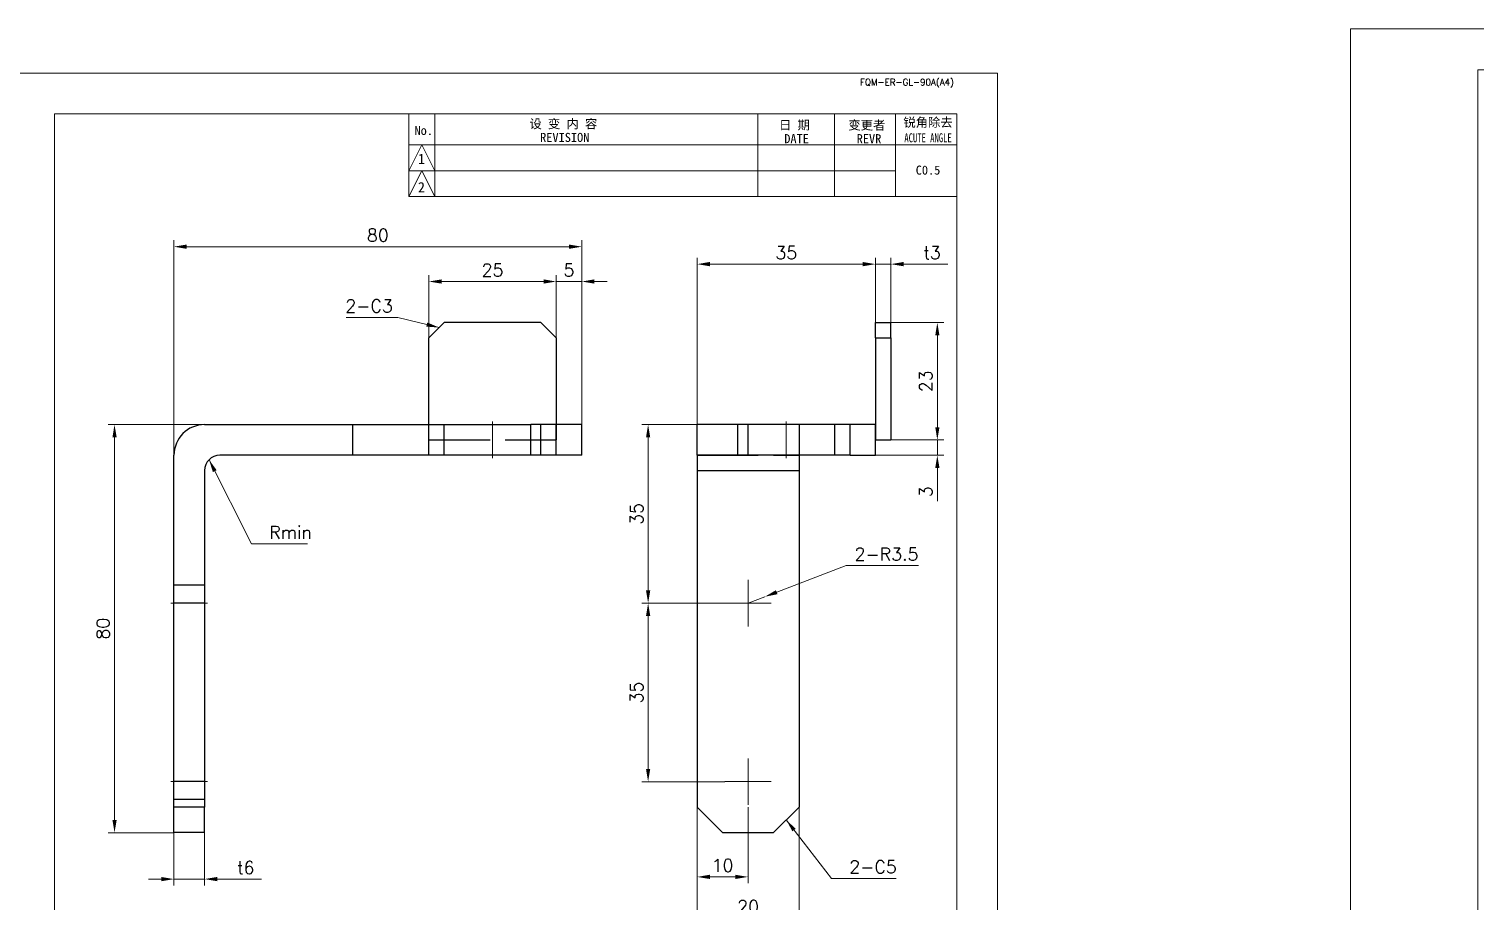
# Model space of a CAD drawing. Header units: millimetres. Extents: x -162325 to -83245, y 277409 to 326486.
# Drawn here: x -159679.3 to -159395.6, y 298474.6 to 298645.6 of the extents above; entities that cross this region are included whole.
import ezdxf
from ezdxf.enums import TextEntityAlignment as Align

# ---------------------------------------------------------------- set-up
doc = ezdxf.new("R2010")
doc.units = ezdxf.units.MM
for name, pattern in [('CENTER2', [28.575, 19.05, -3.175, 3.175, -3.175]), ('DASHDOT', [18.5, 12, -3, 0.5, -3]), ('DASHED', [15, 12, -3]), ('DASHED2', [9.525, 6.35, -3.175])]:
    doc.linetypes.add(name, pattern=pattern)
for name, color, linetype, lineweight in [('A4', 3, 'Continuous', 20), ('中心线', 2, 'CENTER2', 13), ('图框', 7, 'Continuous', 20), ('尺寸线', 3, 'Continuous', 13), ('虚线', 2, 'DASHED2', 25)]:
    doc.layers.add(name, color=color, linetype=linetype, lineweight=lineweight)
doc.styles.add('CH-1', font='')
doc.styles.get("Standard").update_dxf_attribs({"font": 'txt', "bigfont": 'gbcbig.shx'})
doc.styles.get('CH-1').set_extended_font_data('SimSun')
doc.dimstyles.new('副本01', dxfattribs={"dimtxt": 2.5, "dimasz": 2.5, "dimexe": 1.25, "dimexo": 0, "dimgap": 1, "dimtad": 1, "dimdsep": 46, "dimtxsty": 'Standard', "dimcen": 1, "dimclrd": 3, "dimclre": 3, "dimclrt": 1, "dimadec": 1, "dimazin": 2, "dimtfac": 1, "dimtmove": 0, "dimatfit": 3, "dimfxl": 0, "dimtolj": 1, "dimlwd": -1, "dimlwe": -1, "dimarcsym": 0})
doc.dimstyles.new('副本01$0', dxfattribs={"dimtxt": 2.5, "dimasz": 2.5, "dimexe": 1.25, "dimexo": 0, "dimgap": 1, "dimtad": 1, "dimdsep": 46, "dimtxsty": 'Standard', "dimcen": 1, "dimclrd": 3, "dimclre": 3, "dimclrt": 1, "dimadec": 1, "dimazin": 2, "dimtfac": 1, "dimtmove": 0, "dimatfit": 3, "dimfxl": 0, "dimtolj": 1, "dimlwd": -1, "dimlwe": -1, "dimarcsym": 0})
doc.dimstyles.new('副本01$4', dxfattribs={"dimtxt": 2.5, "dimasz": 2.5, "dimexe": 1.25, "dimexo": 0, "dimgap": 1, "dimtad": 1, "dimtih": 1, "dimtoh": 1, "dimdsep": 46, "dimtxsty": 'Standard', "dimcen": 1, "dimclrd": 3, "dimclre": 3, "dimclrt": 1, "dimadec": 1, "dimazin": 2, "dimtfac": 1, "dimtmove": 0, "dimatfit": 3, "dimfxl": 0, "dimtolj": 1, "dimlwd": -1, "dimlwe": -1, "dimarcsym": 0})

# ---------------------------------------------------------------- blocks, each defined once
blk = doc.blocks.new('1比1 竖框')
at = {"layer": '图框'}
for p, q in [((0, 0), (0, 297)), ((0, 297), (210, 297)), ((178, 297), (202, 297)), ((210, 297), (210, 0)), ((25, 289), (202, 289)), ((25, 10), (25, 289)), ((25, 272.79), (25, 289)), ((94.55, 272.79), (94.55, 289)), ((99.62, 289), (99.62, 272.79)), ((163, 289), (163, 272.79)), ((163, 289), (163, 272.79)), ((163, 289), (163, 272.79)), ((163, 289), (163, 272.79)), ((163, 289), (163, 272.79)), ((178, 289), (178, 272.79)), ((178, 289), (178, 272.79)), ((178, 289), (178, 272.79)), ((178, 289), (178, 272.79)), ((178, 289), (178, 272.79)), ((178, 289), (202, 289)), ((178, 289), (202, 289)), ((178, 289), (202, 289)), ((178, 289), (202, 289)), ((202, 289), (178, 289)), ((190, 289), (190, 272.79)), ((190, 289), (190, 272.79)), ((190, 289), (190, 272.79)), ((190, 289), (190, 272.79)), ((190, 289), (190, 272.79)), ((202, 289), (202, 10)), ((94.55, 277.86), (97.09, 282.93)), ((94.55, 282.93), (190, 282.93)), ((94.55, 282.93), (190, 282.93)), ((94.55, 282.93), (190, 282.93)), ((94.55, 282.93), (190, 282.93)), ((97.09, 282.93), (99.62, 277.86)), ((190, 282.93), (202, 282.93)), ((190, 282.93), (202, 282.93)), ((190, 282.93), (202, 282.93)), ((190, 282.93), (202, 282.93)), ((94.55, 272.79), (97.09, 277.86)), ((94.55, 277.86), (190, 277.86)), ((94.55, 277.86), (190, 277.86)), ((94.55, 277.86), (190, 277.86)), ((94.55, 277.86), (190, 277.86)), ((97.09, 277.86), (99.62, 272.79)), ((94.55, 272.79), (202, 272.79)), ((202, 272.79), (94.55, 272.79)), ((94.55, 272.79), (202, 272.79)), ((94.55, 272.79), (202, 272.79))]:
    blk.add_line(p, q, dxfattribs=at)
at = {"layer": '图框', "style": 'CH-1'}
for s, height, p in [('No.', 1.775, (97.45, 285.73)), ('设 变 内 容', 1.775, (124.84, 287.09)), ('日 期', 1.775, (170.17, 286.84)), ('变更者', 1.775, (184.38, 286.84)), ('锐角除去', 1.775, (196.38, 287.37)), ('REVISION', 1.775, (125.11, 284.38)), ('DATE', 1.775, (170.59, 284.13)), ('REVR', 1.775, (184.8, 284.13)), ('1', 2.03, (97, 280.16)), ('C0.5', 1.775, (196.38, 277.97)), ('2', 2.03, (97, 274.61))]:
    blk.add_text(s, height=height, dxfattribs=at).set_placement(p, align=Align.MIDDLE)
at = {"layer": '图框', "style": 'CH-1', "width": 0.7}
blk.add_text('ACUTE ANGLE', height=1.7746, dxfattribs=at).set_placement((196.38, 284.31), align=Align.MIDDLE)
at = {"layer": '图框', "insert": (192.25, 295), "char_height": 1.25, "width": 39, "attachment_point": 5}
blk.add_mtext('{\\Ftxt,@extfont2|c134;FQM-ER-GL-90A(A4)}', dxfattribs=at)
blk = doc.blocks.new('*D220')
at = {"layer": 'Defpoints', "color": 0, "transparency": 16777216}
for p in [(-159662.52, 298567.99), (-159644.86, 298567.99), (-159650.86, 298487.99)]:
    blk.add_point(p, dxfattribs=at)
at = {"layer": '尺寸线', "color": 3, "transparency": 16777216}
for p, q in [((-159644.86, 298567.99), (-159663.77, 298567.99)), ((-159662.52, 298490.49), (-159662.52, 298565.49)), ((-159650.86, 298487.99), (-159663.77, 298487.99))]:
    blk.add_line(p, q, dxfattribs=at)
for points in [[(-159662.93, 298565.49), (-159662.1, 298565.49), (-159662.52, 298567.99)], [(-159662.93, 298490.49), (-159662.1, 298490.49), (-159662.52, 298487.99)]]:
    blk.add_solid(points, dxfattribs=at)
at = {"layer": '尺寸线', "color": 1, "transparency": 16777216, "insert": (-159664.77, 298527.99), "char_height": 2.5, "attachment_point": 5, "rotation": 90}
blk.add_mtext('\\A1;80', dxfattribs=at)
blk = doc.blocks.new('*D221')
at = {"layer": 'Defpoints', "color": 0, "transparency": 16777216}
for p in [(-159570.86, 298602.88), (-159570.86, 298567.99), (-159650.86, 298561.99)]:
    blk.add_point(p, dxfattribs=at)
at = {"layer": '尺寸线', "color": 3, "transparency": 16777216}
for p, q in [((-159650.86, 298561.99), (-159650.86, 298604.13)), ((-159570.86, 298567.99), (-159570.86, 298604.13)), ((-159648.36, 298602.88), (-159573.36, 298602.88))]:
    blk.add_line(p, q, dxfattribs=at)
for points in [[(-159648.36, 298603.3), (-159648.36, 298602.46), (-159650.86, 298602.88)], [(-159573.36, 298603.3), (-159573.36, 298602.46), (-159570.86, 298602.88)]]:
    blk.add_solid(points, dxfattribs=at)
at = {"layer": '尺寸线', "color": 1, "transparency": 16777216, "insert": (-159610.86, 298605.13), "char_height": 2.5, "attachment_point": 5}
blk.add_mtext('\\A1;80', dxfattribs=at)
blk = doc.blocks.new('*D222')
at = {"layer": 'Defpoints', "color": 0, "transparency": 16777216}
for p in [(-159650.86, 298487.99), (-159644.86, 298487.99), (-159644.86, 298478.89)]:
    blk.add_point(p, dxfattribs=at)
at = {"layer": '尺寸线', "color": 3, "transparency": 16777216}
for p, q in [((-159650.86, 298487.99), (-159650.86, 298477.64)), ((-159644.86, 298487.99), (-159644.86, 298477.64)), ((-159653.36, 298478.89), (-159655.86, 298478.89)), ((-159650.86, 298478.89), (-159644.86, 298478.89)), ((-159642.36, 298478.89), (-159633.69, 298478.89))]:
    blk.add_line(p, q, dxfattribs=at)
for points in [[(-159653.36, 298479.31), (-159653.36, 298478.47), (-159650.86, 298478.89)], [(-159642.36, 298479.31), (-159642.36, 298478.47), (-159644.86, 298478.89)]]:
    blk.add_solid(points, dxfattribs=at)
at = {"layer": '尺寸线', "color": 1, "transparency": 16777216, "insert": (-159636.77, 298481.14), "char_height": 2.5, "attachment_point": 5}
blk.add_mtext('\\A1;t6', dxfattribs=at)
blk = doc.blocks.new('*D223')
at = {"layer": 'Defpoints', "color": 0, "transparency": 16777216}
for p in [(-159570.86, 298596.05), (-159575.86, 298584.99), (-159570.86, 298567.99)]:
    blk.add_point(p, dxfattribs=at)
at = {"layer": '尺寸线', "color": 3, "transparency": 16777216}
for p, q in [((-159575.86, 298584.99), (-159575.86, 298597.3)), ((-159570.86, 298567.99), (-159570.86, 298597.3)), ((-159578.36, 298596.05), (-159580.86, 298596.05)), ((-159575.86, 298596.05), (-159570.86, 298596.05)), ((-159568.36, 298596.05), (-159565.86, 298596.05))]:
    blk.add_line(p, q, dxfattribs=at)
for points in [[(-159578.36, 298596.47), (-159578.36, 298595.64), (-159575.86, 298596.05)], [(-159568.36, 298596.47), (-159568.36, 298595.64), (-159570.86, 298596.05)]]:
    blk.add_solid(points, dxfattribs=at)
at = {"layer": '尺寸线', "color": 1, "transparency": 16777216, "insert": (-159573.36, 298598.3), "char_height": 2.5, "attachment_point": 5}
blk.add_mtext('\\A1;5', dxfattribs=at)
blk = doc.blocks.new('*D224')
at = {"layer": 'Defpoints', "color": 0, "transparency": 16777216}
for p in [(-159575.86, 298596.05), (-159600.86, 298584.99), (-159575.86, 298584.99)]:
    blk.add_point(p, dxfattribs=at)
at = {"layer": '尺寸线', "color": 3, "transparency": 16777216}
for p, q in [((-159600.86, 298584.99), (-159600.86, 298597.3)), ((-159575.86, 298584.99), (-159575.86, 298597.3)), ((-159598.36, 298596.05), (-159578.36, 298596.05))]:
    blk.add_line(p, q, dxfattribs=at)
for points in [[(-159598.36, 298596.47), (-159598.36, 298595.64), (-159600.86, 298596.05)], [(-159578.36, 298596.47), (-159578.36, 298595.64), (-159575.86, 298596.05)]]:
    blk.add_solid(points, dxfattribs=at)
at = {"layer": '尺寸线', "color": 1, "transparency": 16777216, "insert": (-159588.36, 298598.3), "char_height": 2.5, "attachment_point": 5}
blk.add_mtext('\\A1;25', dxfattribs=at)
blk = doc.blocks.new('*D225')
at = {"layer": 'Defpoints', "color": 0, "transparency": 16777216}
for p in [(-159510.23, 298564.99), (-159501.1, 298564.99), (-159513.23, 298561.99)]:
    blk.add_point(p, dxfattribs=at)
at = {"layer": '尺寸线', "color": 3, "transparency": 16777216}
for p, q in [((-159501.1, 298567.49), (-159501.1, 298569.99)), ((-159510.23, 298564.99), (-159499.85, 298564.99)), ((-159501.1, 298564.99), (-159501.1, 298561.99)), ((-159513.23, 298561.99), (-159499.85, 298561.99)), ((-159501.1, 298559.49), (-159501.1, 298552.99))]:
    blk.add_line(p, q, dxfattribs=at)
for points in [[(-159501.51, 298567.49), (-159500.68, 298567.49), (-159501.1, 298564.99)], [(-159501.51, 298559.49), (-159500.68, 298559.49), (-159501.1, 298561.99)]]:
    blk.add_solid(points, dxfattribs=at)
at = {"layer": '尺寸线', "color": 1, "transparency": 16777216, "insert": (-159503.35, 298554.82), "char_height": 2.5, "attachment_point": 5, "rotation": 90}
blk.add_mtext('\\A1;3', dxfattribs=at)
blk = doc.blocks.new('*D226')
at = {"layer": 'Defpoints', "color": 0, "transparency": 16777216}
for p in [(-159510.23, 298587.99), (-159501.1, 298587.99), (-159510.23, 298564.99)]:
    blk.add_point(p, dxfattribs=at)
at = {"layer": '尺寸线', "color": 3, "transparency": 16777216}
for p, q in [((-159510.23, 298587.99), (-159499.85, 298587.99)), ((-159501.1, 298567.49), (-159501.1, 298585.49)), ((-159510.23, 298564.99), (-159499.85, 298564.99))]:
    blk.add_line(p, q, dxfattribs=at)
for points in [[(-159501.51, 298585.49), (-159500.68, 298585.49), (-159501.1, 298587.99)], [(-159501.51, 298567.49), (-159500.68, 298567.49), (-159501.1, 298564.99)]]:
    blk.add_solid(points, dxfattribs=at)
at = {"layer": '尺寸线', "color": 1, "transparency": 16777216, "insert": (-159503.35, 298576.49), "char_height": 2.5, "attachment_point": 5, "rotation": 90}
blk.add_mtext('\\A1;23', dxfattribs=at)
blk = doc.blocks.new('*D227')
at = {"layer": 'Defpoints', "color": 0, "transparency": 16777216}
for p in [(-159510.23, 298599.46), (-159513.23, 298587.99), (-159510.23, 298587.99)]:
    blk.add_point(p, dxfattribs=at)
at = {"layer": '尺寸线', "color": 3, "transparency": 16777216}
for p, q in [((-159513.23, 298587.99), (-159513.23, 298600.71)), ((-159510.23, 298587.99), (-159510.23, 298600.71)), ((-159515.73, 298599.46), (-159518.23, 298599.46)), ((-159513.23, 298599.46), (-159510.23, 298599.46)), ((-159507.73, 298599.46), (-159499.06, 298599.46))]:
    blk.add_line(p, q, dxfattribs=at)
for points in [[(-159515.73, 298599.88), (-159515.73, 298599.04), (-159513.23, 298599.46)], [(-159507.73, 298599.88), (-159507.73, 298599.04), (-159510.23, 298599.46)]]:
    blk.add_solid(points, dxfattribs=at)
at = {"layer": '尺寸线', "color": 1, "transparency": 16777216, "insert": (-159502.14, 298601.71), "char_height": 2.5, "attachment_point": 5}
blk.add_mtext('\\A1;t3', dxfattribs=at)
blk = doc.blocks.new('*D228')
at = {"layer": 'Defpoints', "color": 0, "transparency": 16777216}
for p in [(-159513.23, 298599.46), (-159513.23, 298587.99), (-159548.23, 298567.99)]:
    blk.add_point(p, dxfattribs=at)
at = {"layer": '尺寸线', "color": 3, "transparency": 16777216}
for p, q in [((-159548.23, 298567.99), (-159548.23, 298600.71)), ((-159513.23, 298587.99), (-159513.23, 298600.71)), ((-159545.73, 298599.46), (-159515.73, 298599.46))]:
    blk.add_line(p, q, dxfattribs=at)
for points in [[(-159545.73, 298599.88), (-159545.73, 298599.04), (-159548.23, 298599.46)], [(-159515.73, 298599.88), (-159515.73, 298599.04), (-159513.23, 298599.46)]]:
    blk.add_solid(points, dxfattribs=at)
at = {"layer": '尺寸线', "color": 1, "transparency": 16777216, "insert": (-159530.73, 298601.71), "char_height": 2.5, "attachment_point": 5}
blk.add_mtext('\\A1;35', dxfattribs=at)
blk = doc.blocks.new('*D229')
at = {"layer": 'Defpoints', "color": 0, "transparency": 16777216}
for p in [(-159548.23, 298567.99), (-159557.84, 298532.99), (-159542.78, 298532.99)]:
    blk.add_point(p, dxfattribs=at)
at = {"layer": '尺寸线', "color": 3, "transparency": 16777216}
for p, q in [((-159548.23, 298567.99), (-159559.09, 298567.99)), ((-159557.84, 298565.49), (-159557.84, 298535.49)), ((-159542.78, 298532.99), (-159559.09, 298532.99))]:
    blk.add_line(p, q, dxfattribs=at)
for points in [[(-159558.25, 298565.49), (-159557.42, 298565.49), (-159557.84, 298567.99)], [(-159558.25, 298535.49), (-159557.42, 298535.49), (-159557.84, 298532.99)]]:
    blk.add_solid(points, dxfattribs=at)
at = {"layer": '尺寸线', "color": 1, "transparency": 16777216, "insert": (-159560.09, 298550.49), "char_height": 2.5, "attachment_point": 5, "rotation": 90}
blk.add_mtext('\\A1;35', dxfattribs=at)
blk = doc.blocks.new('*D230')
at = {"layer": 'Defpoints', "color": 0, "transparency": 16777216}
for p in [(-159542.78, 298532.99), (-159557.84, 298497.99), (-159542.78, 298497.99)]:
    blk.add_point(p, dxfattribs=at)
at = {"layer": '尺寸线', "color": 3, "transparency": 16777216}
for p, q in [((-159542.78, 298532.99), (-159559.09, 298532.99)), ((-159557.84, 298530.49), (-159557.84, 298500.49)), ((-159542.78, 298497.99), (-159559.09, 298497.99))]:
    blk.add_line(p, q, dxfattribs=at)
for points in [[(-159558.25, 298530.49), (-159557.42, 298530.49), (-159557.84, 298532.99)], [(-159558.25, 298500.49), (-159557.42, 298500.49), (-159557.84, 298497.99)]]:
    blk.add_solid(points, dxfattribs=at)
at = {"layer": '尺寸线', "color": 1, "transparency": 16777216, "insert": (-159560.09, 298515.49), "char_height": 2.5, "attachment_point": 5, "rotation": 90}
blk.add_mtext('\\A1;35', dxfattribs=at)
blk = doc.blocks.new('*D231')
at = {"layer": 'Defpoints', "color": 0, "transparency": 16777216}
for p in [(-159548.23, 298492.99), (-159528.23, 298492.99), (-159528.23, 298471.24)]:
    blk.add_point(p, dxfattribs=at)
at = {"layer": '尺寸线', "color": 3, "transparency": 16777216}
for p, q in [((-159548.23, 298492.99), (-159548.23, 298469.99)), ((-159528.23, 298492.99), (-159528.23, 298469.99)), ((-159545.73, 298471.24), (-159530.73, 298471.24))]:
    blk.add_line(p, q, dxfattribs=at)
for points in [[(-159545.73, 298471.66), (-159545.73, 298470.83), (-159548.23, 298471.24)], [(-159530.73, 298471.66), (-159530.73, 298470.83), (-159528.23, 298471.24)]]:
    blk.add_solid(points, dxfattribs=at)
at = {"layer": '尺寸线', "color": 1, "transparency": 16777216, "insert": (-159538.23, 298473.49), "char_height": 2.5, "attachment_point": 5}
blk.add_mtext('\\A1;20', dxfattribs=at)
blk = doc.blocks.new('*D232')
at = {"layer": 'Defpoints', "color": 0, "transparency": 16777216}
for p in [(-159548.23, 298492.99), (-159538.23, 298492.99), (-159538.23, 298479.32)]:
    blk.add_point(p, dxfattribs=at)
at = {"layer": '尺寸线', "color": 3, "transparency": 16777216}
for p, q in [((-159548.23, 298492.99), (-159548.23, 298478.07)), ((-159538.23, 298492.99), (-159538.23, 298478.07)), ((-159545.73, 298479.32), (-159540.73, 298479.32))]:
    blk.add_line(p, q, dxfattribs=at)
for points in [[(-159545.73, 298479.74), (-159545.73, 298478.91), (-159548.23, 298479.32)], [(-159540.73, 298479.74), (-159540.73, 298478.91), (-159538.23, 298479.32)]]:
    blk.add_solid(points, dxfattribs=at)
at = {"layer": '尺寸线', "color": 1, "transparency": 16777216, "insert": (-159543.23, 298481.57), "char_height": 2.5, "attachment_point": 5}
blk.add_mtext('\\A1;10', dxfattribs=at)
blk = doc.blocks.new('*D233')
at = {"layer": 'Defpoints', "color": 0, "transparency": 16777216}
for p in [(-159538.23, 298532.99), (-159534.96, 298534.24)]:
    blk.add_point(p, dxfattribs=at)
at = {"layer": '尺寸线', "color": 3, "transparency": 16777216}
for p, q in [((-159519, 298540.35), (-159532.62, 298535.14)), ((-159504.82, 298540.35), (-159519, 298540.35)), ((-159538.23, 298532.99), (-159534.96, 298534.24))]:
    blk.add_line(p, q, dxfattribs=at)
blk.add_solid([(-159532.77, 298535.53), (-159532.47, 298534.75), (-159534.96, 298534.24)], dxfattribs=at)
at = {"layer": '尺寸线', "color": 1, "transparency": 16777216, "insert": (-159511.07, 298542.6), "char_height": 2.5, "attachment_point": 5}
blk.add_mtext('\\A1;2-R3.5', dxfattribs=at)

msp = doc.modelspace()

# ---------------------------------------------------------------- linework, layer by layer
at = {"color": 7}
for p, q in [((-159600.856, 298584.994), (-159597.856, 298587.994)), ((-159578.856, 298587.994), (-159597.856, 298587.994)), ((-159575.856, 298584.994), (-159578.856, 298587.994)), ((-159513.227, 298587.994), (-159510.227, 298587.994)), ((-159513.227, 298584.994), (-159513.227, 298587.994)), ((-159510.227, 298584.994), (-159510.227, 298587.994)), ((-159600.856, 298567.994), (-159600.856, 298584.994)), ((-159575.856, 298584.994), (-159575.856, 298567.994)), ((-159513.227, 298584.994), (-159513.227, 298564.994)), ((-159513.227, 298584.994), (-159510.227, 298584.994)), ((-159510.227, 298584.994), (-159510.227, 298564.994)), ((-159644.856, 298567.994), (-159580.856, 298567.994)), ((-159570.856, 298567.994), (-159580.856, 298567.994)), ((-159580.856, 298561.994), (-159580.856, 298567.994)), ((-159570.856, 298561.994), (-159570.856, 298567.994)), ((-159538.227, 298567.994), (-159548.227, 298567.994)), ((-159548.227, 298561.994), (-159548.227, 298567.994)), ((-159538.227, 298561.994), (-159538.227, 298567.994)), ((-159518.227, 298567.994), (-159538.227, 298567.994)), ((-159518.227, 298561.994), (-159518.227, 298567.994)), ((-159513.227, 298567.994), (-159518.227, 298567.994)), ((-159513.227, 298561.994), (-159513.227, 298567.994)), ((-159513.227, 298564.994), (-159510.227, 298564.994)), ((-159650.856, 298492.994), (-159650.856, 298561.994)), ((-159580.856, 298561.994), (-159641.856, 298561.994)), ((-159570.856, 298561.994), (-159580.856, 298561.994)), ((-159548.227, 298561.994), (-159548.227, 298558.994)), ((-159538.227, 298561.994), (-159548.227, 298561.994)), ((-159518.227, 298561.994), (-159538.227, 298561.994)), ((-159528.227, 298561.994), (-159528.227, 298558.994)), ((-159518.227, 298561.994), (-159513.227, 298561.994)), ((-159644.856, 298558.994), (-159644.856, 298492.994)), ((-159548.227, 298558.994), (-159528.227, 298558.994)), ((-159548.227, 298558.994), (-159548.227, 298492.994)), ((-159528.227, 298558.994), (-159528.227, 298492.994)), ((-159644.856, 298492.994), (-159650.856, 298492.994)), ((-159650.856, 298487.994), (-159650.856, 298492.994)), ((-159644.856, 298487.994), (-159644.856, 298492.994)), ((-159543.227, 298487.994), (-159548.227, 298492.994)), ((-159528.227, 298492.994), (-159533.227, 298487.994)), ((-159644.856, 298487.994), (-159650.856, 298487.994)), ((-159543.227, 298487.994), (-159533.227, 298487.994))]:
    msp.add_line(p, q, dxfattribs=at)
for centre, radius in [((-159644.856, 298561.994), 6), ((-159641.856, 298558.994), 3)]:
    msp.add_arc(centre, radius, 90, 180, dxfattribs=at)
at = {"layer": 'A4'}
for points in [[(-159420.074, 298645.572), (-159210.074, 298645.572), (-159210.074, 298348.572), (-159420.074, 298348.572)], [(-159699.306, 298636.925), (-159489.306, 298636.925), (-159489.306, 298339.925), (-159699.306, 298339.925)]]:
    msp.add_lwpolyline(points, close=True, dxfattribs=at)
at = {"layer": '中心线', "linetype": 'DASHDOT'}
for p, q in [((-159588.356, 298561.394), (-159588.356, 298568.594)), ((-159530.727, 298561.394), (-159530.727, 298568.594)), ((-159538.227, 298537.544), (-159538.227, 298528.444)), ((-159644.256, 298532.994), (-159651.456, 298532.994)), ((-159533.677, 298532.994), (-159542.777, 298532.994)), ((-159538.227, 298502.544), (-159538.227, 298493.444)), ((-159644.256, 298497.994), (-159651.456, 298497.994)), ((-159533.677, 298497.994), (-159542.777, 298497.994))]:
    msp.add_line(p, q, dxfattribs=at)
at = {"layer": '虚线', "linetype": 'DASHED'}
for p, q in [((-159513.227, 298584.994), (-159510.227, 298584.994)), ((-159615.856, 298567.994), (-159615.856, 298561.994)), ((-159600.856, 298561.994), (-159600.856, 298567.994)), ((-159600.856, 298564.994), (-159600.856, 298567.994)), ((-159597.856, 298561.994), (-159597.856, 298567.994)), ((-159578.856, 298561.994), (-159578.856, 298567.994)), ((-159575.856, 298561.994), (-159575.856, 298567.994)), ((-159575.856, 298567.994), (-159575.856, 298564.994)), ((-159540.227, 298561.994), (-159540.227, 298567.994)), ((-159528.227, 298567.994), (-159528.227, 298561.994)), ((-159521.227, 298561.994), (-159521.227, 298567.994)), ((-159600.856, 298564.994), (-159575.856, 298564.994)), ((-159548.227, 298561.994), (-159528.227, 298561.994)), ((-159644.856, 298536.494), (-159650.856, 298536.494)), ((-159644.856, 298532.994), (-159650.856, 298532.994)), ((-159644.856, 298532.994), (-159650.856, 298532.994)), ((-159644.856, 298497.994), (-159650.856, 298497.994)), ((-159644.856, 298497.994), (-159650.856, 298497.994)), ((-159644.856, 298494.494), (-159650.856, 298494.494)), ((-159644.856, 298492.994), (-159650.856, 298492.994))]:
    msp.add_line(p, q, dxfattribs=at)

# ---------------------------------------------------------------- block references
at = {"layer": '图框'}
for p in [(-159420.074, 298348.572), (-159699.306, 298339.925)]:
    msp.add_blockref('1比1 竖框', p, dxfattribs=at)

# ---------------------------------------------------------------- texts
at = {"layer": '尺寸线', "color": 1, "char_height": 2.5}
for s, insert, attachment_point in [('2-C3', (-159607.913, 298590.005), 9), ('Rmin', (-159632.171, 298545.615), 7), ('2-C5', (-159518.376, 298480.033), 7)]:
    msp.add_mtext(s, dxfattribs=dict(at, insert=insert, attachment_point=attachment_point))

# ---------------------------------------------------------------- dimensions: what is measured, and where the dimension line sits
at = {"layer": '尺寸线'}
for base, p1, p2, picture, middle in [((-159570.856, 298602.88), (-159650.856, 298561.994), (-159570.856, 298567.994), '*D221', (-159610.856, 298605.13)), ((-159513.227, 298599.459), (-159548.227, 298567.994), (-159513.227, 298587.994), '*D228', (-159530.727, 298601.709)), ((-159575.856, 298596.052), (-159600.856, 298584.994), (-159575.856, 298584.994), '*D224', (-159588.356, 298598.302)), ((-159570.856, 298596.052), (-159575.856, 298584.994), (-159570.856, 298567.994), '*D223', (-159573.356, 298598.302)), ((-159528.227, 298471.242), (-159548.227, 298492.994), (-159528.227, 298492.994), '*D231', (-159538.227, 298473.492)), ((-159538.227, 298479.323), (-159548.227, 298492.994), (-159538.227, 298492.994), '*D232', (-159543.227, 298481.573))]:
    dim = msp.add_linear_dim(base=base, p1=p1, p2=p2, dimstyle='副本01$0', dxfattribs=at)
    dim.commit()
    dim.dimension.update_dxf_attribs({"geometry": picture, "text_midpoint": middle})
for base, p1, p2, override, picture, middle in [((-159510.227, 298599.459), (-159513.227, 298587.994), (-159510.227, 298587.994), {"dimpost": 't<>', "dimtxsty": 'Standard'}, '*D227', (-159502.144, 298601.709)), ((-159644.856, 298478.891), (-159650.856, 298487.994), (-159644.856, 298487.994), {"dimpost": 't<>'}, '*D222', (-159636.772, 298481.141))]:
    dim = msp.add_linear_dim(base=base, p1=p1, p2=p2, dimstyle='副本01$0', override=override, dxfattribs=at)
    dim.commit()
    dim.dimension.update_dxf_attribs({"geometry": picture, "text_midpoint": middle})
for base, p1, p2, picture, middle in [((-159501.097, 298587.994), (-159510.227, 298564.994), (-159510.227, 298587.994), '*D226', (-159503.347, 298576.494)), ((-159662.517, 298567.994), (-159650.856, 298487.994), (-159644.856, 298567.994), '*D220', (-159664.767, 298527.994)), ((-159557.836, 298532.994), (-159548.227, 298567.994), (-159542.777, 298532.994), '*D229', (-159560.086, 298550.494)), ((-159557.836, 298497.994), (-159542.777, 298532.994), (-159542.777, 298497.994), '*D230', (-159560.086, 298515.494))]:
    dim = msp.add_linear_dim(base=base, p1=p1, p2=p2, angle=90, dimstyle='副本01$0', dxfattribs=at)
    dim.commit()
    dim.dimension.update_dxf_attribs({"geometry": picture, "text_midpoint": middle})
dim = msp.add_linear_dim(base=(-159501.097, 298564.994), p1=(-159513.227, 298561.994), p2=(-159510.227, 298564.994), angle=90, dimstyle='副本01$0', dxfattribs=at)
dim.commit()
dim.dimension.update_dxf_attribs({"geometry": '*D225', "text_midpoint": (-159501.097, 298554.821), "dimtype": 160})
dim = msp.add_radius_dim(center=(-159538.227, 298532.994), mpoint=(-159534.958, 298534.245), dimstyle='副本01$4', override={"dimpost": '2-R<>'}, dxfattribs=at)
dim.commit()
dim.dimension.update_dxf_attribs({"geometry": '*D233', "text_midpoint": (-159511.073, 298540.353), "dimtype": 164})

# ---------------------------------------------------------------- leaders
at = {"layer": '尺寸线', "annotation_type": 0, "has_hookline": 1}
for points, hookline_direction, text_width in [([(-159598.828, 298587.021), (-159606.913, 298589.005)], 1, 9.167), ([(-159643.977, 298561.115), (-159635.671, 298544.615), (-159633.171, 298544.615)], 0, 7.5), ([(-159530.735, 298490.486), (-159521.876, 298479.033), (-159519.376, 298479.033)], 0, 9.167)]:
    msp.add_leader(points, dimstyle='副本01', override={"dimgap": 1, "dimtad": 1}, dxfattribs=dict(at, hookline_direction=hookline_direction, text_width=text_width))

doc.saveas('drawing.dxf')
